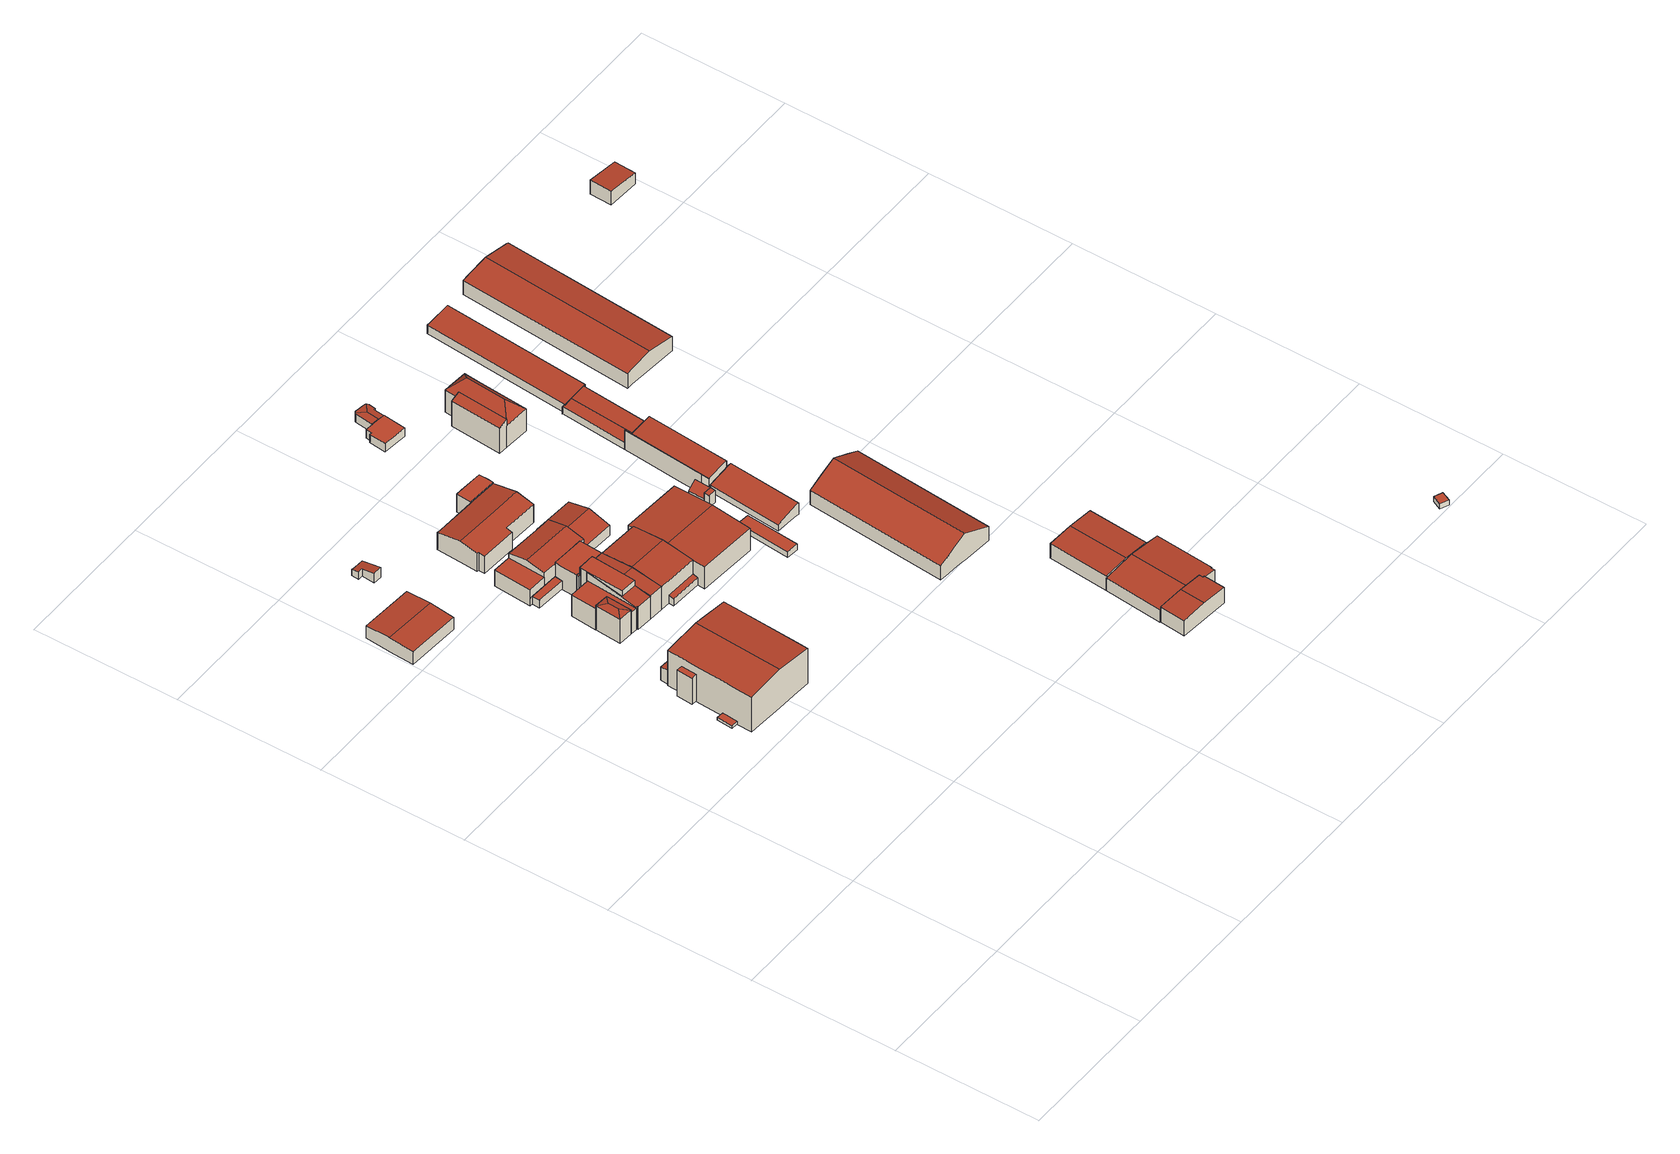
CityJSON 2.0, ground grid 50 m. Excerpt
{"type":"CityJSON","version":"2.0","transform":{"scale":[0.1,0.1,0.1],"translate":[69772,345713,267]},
"CityObjects":{
"building1":{"type":"Building","attributes":{"LoD1 Hoehe":0.995,"Traufenhoehe":0.995,"Firsthoehe":0.995,"Dachflaeche":13.5,"Grundflaeche":13.5,"Grundhoehe":267.5,"usage":"autoGebMod"},"geometry":[{"type":"MultiSurface","lod":"3","boundaries":[[[0,1,2,3]],[[4,5,3,2]],[[5,6,0,3]],[[6,7,1,0]],[[7,4,2,1]],[[7,6,5,4]]],"semantics":{"surfaces":[{"type":"RoofSurface","Flaeche":13.5,"Neigung":0},{"type":"WallSurface"},{"type":"GroundSurface"}],"values":[0,1,1,1,1,2]}}]},
"building2":{"type":"Building","attributes":{"LoD1 Hoehe":5.09,"Traufenhoehe":4.75,"Firsthoehe":5.44,"Dachflaeche":316.87,"Grundflaeche":315.85,"Grundhoehe":267.81,"usage":"autoGebMod"},"geometry":[{"type":"MultiSurface","lod":"3","boundaries":[[[8,9,10,11,12]],[[13,10,9,14]],[[15,16,17,18,14,9,8,12]],[[18,19,13,14]],[[19,20,21,11,10,13]],[[21,15,12,11]],[[15,21,20,19,18,17,16]]],"semantics":{"surfaces":[{"type":"RoofSurface","Flaeche":158.57,"Neigung":4.6,"Ausrichtung":3.9},{"type":"RoofSurface","Flaeche":158.3,"Neigung":4.59,"Ausrichtung":-176.09},{"type":"WallSurface"},{"type":"GroundSurface"}],"values":[0,1,2,2,2,2,3]}}]},
"building3":{"type":"Building","attributes":{"LoD1 Hoehe":10.41,"Traufenhoehe":10.41,"Firsthoehe":10.41,"Dachflaeche":10.72,"Grundflaeche":10.72,"Grundhoehe":267.49,"usage":"autoGebMod"},"geometry":[{"type":"MultiSurface","lod":"3","boundaries":[[[22,23,24,25]],[[26,27,25,24]],[[27,28,22,25]],[[28,29,23,22]],[[29,26,24,23]],[[29,28,27,26]]],"semantics":{"surfaces":[{"type":"RoofSurface","Flaeche":10.72,"Neigung":0},{"type":"WallSurface"},{"type":"GroundSurface"}],"values":[0,1,1,1,1,2]}}]},
"building4":{"type":"Building","attributes":{"LoD1 Hoehe":14.47,"Traufenhoehe":13.78,"Firsthoehe":15.15,"Dachflaeche":789.61,"Grundflaeche":785.15,"Grundhoehe":267.26,"usage":"autoGebMod"},"geometry":[{"type":"MultiSurface","lod":"3","boundaries":[[[30,31,32,33,34,35,36,37,38,39]],[[40,33,32,41,42,43,44,45]],[[46,47,48,49,50,42,41,32,31,30]],[[50,51,52,53,45,44,43,42]],[[53,54,55,56,34,33,40,45]],[[56,57,35,34]],[[57,58,59,60,61,46,30,39,38,37,36,35]],[[54,53,52,51,50,49,48,47,46,61,60,59,58,57,56,55]]],"semantics":{"surfaces":[{"type":"RoofSurface","Flaeche":394.39,"Neigung":6.09,"Ausrichtung":-86.42},{"type":"RoofSurface","Flaeche":395.22,"Neigung":6.09,"Ausrichtung":93.57},{"type":"WallSurface"},{"type":"GroundSurface"}],"values":[0,1,2,2,2,2,2,3]}}]},
"building5":{"type":"Building","attributes":{"LoD1 Hoehe":5.3,"Traufenhoehe":5.18,"Firsthoehe":5.42,"Dachflaeche":40.6,"Grundflaeche":40.43,"Grundhoehe":267.58,"usage":"autoGebMod"},"geometry":[{"type":"MultiSurface","lod":"3","boundaries":[[[62,63,64,65]],[[66,67,65,64]],[[67,68,62,65]],[[68,69,63,62]],[[69,66,64,63]],[[69,68,67,66]]],"semantics":{"surfaces":[{"type":"RoofSurface","Flaeche":40.6,"Neigung":5.2,"Ausrichtung":3.77},{"type":"WallSurface"},{"type":"GroundSurface"}],"values":[0,1,1,1,1,2]}}]},
"building6":{"type":"Building","attributes":{"LoD1 Hoehe":3.17,"Traufenhoehe":2.44,"Firsthoehe":3.89,"Dachflaeche":24.63,"Grundflaeche":24.11,"Grundhoehe":267.69,"usage":"autoGebMod"},"geometry":[{"type":"MultiSurface","lod":"3","boundaries":[[[70,71,72,73,74,75,76,77]],[[78,79,70,77]],[[79,80,81,72,71,70]],[[81,82,73,72]],[[82,83,74,73]],[[83,84,75,74]],[[75,84,85,78,77,76]],[[80,79,78,85,84,83,82,81]]],"semantics":{"surfaces":[{"type":"RoofSurface","Flaeche":24.63,"Neigung":11.87,"Ausrichtung":3.19},{"type":"WallSurface"},{"type":"GroundSurface"}],"values":[0,1,1,1,1,1,1,2]}}]},
"building7":{"type":"Building","attributes":{"LoD1 Hoehe":9.84,"Traufenhoehe":9.49,"Firsthoehe":10.18,"Dachflaeche":44.6,"Grundflaeche":42.98,"Grundhoehe":267.83,"usage":"autoGebMod"},"geometry":[{"type":"MultiSurface","lod":"3","boundaries":[[[86,87,88]],[[86,89,90,87]],[[91,89,86,88,92]],[[90,89,91]],[[90,91,93]],[[94,95,91,92]],[[95,96,93,91]],[[96,97,98,87,90,93]],[[87,98,99,94,92,88]],[[94,99,98,97,96,95]]],"semantics":{"surfaces":[{"type":"RoofSurface","Flaeche":6.15,"Neigung":15.5,"Ausrichtung":-176.56},{"type":"RoofSurface","Flaeche":16.15,"Neigung":15.5,"Ausrichtung":-86.15},{"type":"RoofSurface","Flaeche":16.17,"Neigung":15.39,"Ausrichtung":94.28},{"type":"RoofSurface","Flaeche":6.06,"Neigung":15.5,"Ausrichtung":3.43},{"type":"RoofSurface","Flaeche":0.0673,"Neigung":14.5,"Ausrichtung":3.41},{"type":"WallSurface"},{"type":"GroundSurface"}],"values":[0,1,2,3,4,5,5,5,5,6]}}]},
"building8":{"type":"Building","attributes":{"LoD1 Hoehe":8.37,"Traufenhoehe":8.37,"Firsthoehe":8.37,"Dachflaeche":86.77,"Grundflaeche":86.77,"Grundhoehe":267.84,"usage":"autoGebMod"},"geometry":[{"type":"MultiSurface","lod":"3","boundaries":[[[100,101,102,103,104,105,106,107]],[[108,109,110,102,101,100]],[[110,111,103,102]],[[111,96,104,103]],[[96,95,105,104]],[[95,112,94,107,106,105]],[[94,108,100,107]],[[108,94,112,95,96,111,110,109]]],"semantics":{"surfaces":[{"type":"RoofSurface","Flaeche":86.77,"Neigung":0},{"type":"WallSurface"},{"type":"GroundSurface"}],"values":[0,1,1,1,1,1,1,2]}}]},
"building9":{"type":"Building","attributes":{"LoD1 Hoehe":3.02,"Traufenhoehe":3.02,"Firsthoehe":3.02,"Dachflaeche":27.1,"Grundflaeche":27.1,"Grundhoehe":268.03,"usage":"autoGebMod"},"geometry":[{"type":"MultiSurface","lod":"3","boundaries":[[[113,114,115,116,117,118,119,120]],[[121,122,113,120]],[[122,123,124,115,114,113]],[[124,125,116,115]],[[125,126,117,116]],[[126,127,128,121,120,119,118,117]],[[122,121,128,127,126,125,124,123]]],"semantics":{"surfaces":[{"type":"RoofSurface","Flaeche":27.1,"Neigung":0},{"type":"WallSurface"},{"type":"GroundSurface"}],"values":[0,1,1,1,1,1,2]}}]},
"building10":{"type":"Building","attributes":{"LoD1 Hoehe":6.45,"Traufenhoehe":6.45,"Firsthoehe":6.45,"Dachflaeche":82.73,"Grundflaeche":82.73,"Grundhoehe":267.98,"usage":"autoGebMod"},"geometry":[{"type":"MultiSurface","lod":"3","boundaries":[[[129,130,131,132]],[[133,121,132,131]],[[121,127,129,132]],[[127,134,130,129]],[[134,133,131,130]],[[134,127,121,133]]],"semantics":{"surfaces":[{"type":"RoofSurface","Flaeche":82.73,"Neigung":0},{"type":"WallSurface"},{"type":"GroundSurface"}],"values":[0,1,1,1,1,2]}}]},
"building11":{"type":"Building","attributes":{"LoD1 Hoehe":11.48,"Traufenhoehe":11.48,"Firsthoehe":11.48,"Dachflaeche":89.03,"Grundflaeche":89.03,"Grundhoehe":267.92,"usage":"autoGebMod"},"geometry":[{"type":"MultiSurface","lod":"3","boundaries":[[[135,136,137,138,139,140]],[[141,142,138,137]],[[142,143,144,140,139,138]],[[144,145,135,140]],[[145,146,136,135]],[[146,141,137,136]],[[142,141,146,145,144,143]]],"semantics":{"surfaces":[{"type":"RoofSurface","Flaeche":89.03,"Neigung":0},{"type":"WallSurface"},{"type":"GroundSurface"}],"values":[0,1,1,1,1,1,2]}}]},
"building12":{"type":"Building","attributes":{"LoD1 Hoehe":8.96,"Traufenhoehe":8.26,"Firsthoehe":9.66,"Dachflaeche":236.48,"Grundflaeche":231.08,"Grundhoehe":267.87,"usage":"autoGebMod"},"geometry":[{"type":"MultiSurface","lod":"3","boundaries":[[[147,148,149,150,151]],[[152,148,147,153,154,155,156]],[[157,158,159,160,156,155,154,153]],[[160,161,162,163,149,148,152,156]],[[163,164,150,149]],[[164,165,151,150]],[[151,165,166,157,153,147]],[[158,157,166,165,164,163,162,161,160,159]]],"semantics":{"surfaces":[{"type":"RoofSurface","Flaeche":118.09,"Neigung":12.26,"Ausrichtung":3.64},{"type":"RoofSurface","Flaeche":118.39,"Neigung":12.29,"Ausrichtung":-176.31},{"type":"WallSurface"},{"type":"GroundSurface"}],"values":[0,1,2,2,2,2,2,3]}}]},
"building13":{"type":"Building","attributes":{"LoD1 Hoehe":9.48,"Traufenhoehe":8.93,"Firsthoehe":10.03,"Dachflaeche":309.25,"Grundflaeche":307.72,"Grundhoehe":267.84,"usage":"autoGebMod"},"children":["building13-1","building13-2","building13-3","building13-4"],"geometry":[{"type":"MultiSurface","lod":"3","boundaries":[[[167,168,169,170,171]],[[172,173,167,171,174]],[[175,176,177,170,169,168]],[[177,178,179,174,171,170]],[[179,180,172,174]],[[180,181,173,172]],[[173,181,182,175,168,167]],[[177,176,175,182,181,180,179,178]]],"semantics":{"surfaces":[{"type":"RoofSurface","Flaeche":154.39,"Neigung":5.7,"Ausrichtung":-176.39},{"type":"RoofSurface","Flaeche":154.86,"Neigung":5.7,"Ausrichtung":4.18},{"type":"WallSurface"},{"type":"GroundSurface"}],"values":[0,1,2,2,2,2,2,3]}}]},
"building13-1":{"type":"BuildingPart","attributes":{"LoD1 Hoehe":9.45,"Traufenhoehe":8.92,"Firsthoehe":9.98,"Dachflaeche":111,"Grundflaeche":110.49,"Grundhoehe":267.84},"parents":["building13"],"geometry":[{"type":"MultiSurface","lod":"3","boundaries":[[[183,184,185,186,187,188,173]],[[189,190,168,188,187,191,192]],[[193,175,168,190]],[[175,182,181,173,188,168]],[[181,194,183,173]],[[194,195,184,183]],[[195,196,185,184]],[[196,197,186,185]],[[197,198,199,191,187,186]],[[199,200,192,191]],[[200,201,193,190,189,192]],[[175,193,201,200,199,198,197,196,195,194,181,182]]],"semantics":{"surfaces":[{"type":"RoofSurface","Flaeche":55.83,"Neigung":5.47,"Ausrichtung":3.23},{"type":"RoofSurface","Flaeche":55.17,"Neigung":5.47,"Ausrichtung":-176.16},{"type":"WallSurface"},{"type":"GroundSurface"}],"values":[0,1,2,2,2,2,2,2,2,2,2,3]}}]},
"building13-2":{"type":"BuildingPart","attributes":{"LoD1 Hoehe":8.84,"Traufenhoehe":8.84,"Firsthoehe":8.84,"Dachflaeche":90.63,"Grundflaeche":90.63,"Grundhoehe":267.84},"parents":["building13"],"geometry":[{"type":"MultiSurface","lod":"3","boundaries":[[[202,203,204,205,206,207,208,209]],[[210,196,195,205,204,203]],[[195,211,212,207,206,205]],[[212,213,214,209,208,207]],[[209,214,215,210,203,202]],[[210,215,214,213,212,211,195,196]]],"semantics":{"surfaces":[{"type":"RoofSurface","Flaeche":90.63,"Neigung":0},{"type":"WallSurface"},{"type":"GroundSurface"}],"values":[0,1,1,1,1,2]}}]},
"building13-3":{"type":"BuildingPart","attributes":{"LoD1 Hoehe":10.14,"Traufenhoehe":8.81,"Firsthoehe":11.47,"Dachflaeche":40.06,"Grundflaeche":39.66,"Grundhoehe":267.84},"parents":["building13"],"geometry":[{"type":"MultiSurface","lod":"3","boundaries":[[[216,217,218,219,220,221,222,189,223,224,225]],[[108,226,220,219]],[[226,227,221,220]],[[227,193,222,221]],[[193,201,200,223,189,222]],[[200,228,224,223]],[[228,229,225,224]],[[229,230,216,225]],[[230,110,231,108,219,218,217,216]],[[200,201,193,227,226,108,231,110,230,229,228]]],"semantics":{"surfaces":[{"type":"RoofSurface","Flaeche":40.06,"Neigung":8.13,"Ausrichtung":-176.69},{"type":"WallSurface"},{"type":"GroundSurface"}],"values":[0,1,1,1,1,1,1,1,1,2]}}]},
"building13-4":{"type":"BuildingPart","attributes":{"LoD1 Hoehe":8.79,"Traufenhoehe":8.79,"Firsthoehe":8.79,"Dachflaeche":3.69,"Grundflaeche":3.69,"Grundhoehe":267.84},"parents":["building13"],"geometry":[{"type":"MultiSurface","lod":"3","boundaries":[[[232,233,234,235,236,237]],[[238,239,235,234]],[[239,197,236,235]],[[197,196,237,236]],[[196,210,232,237]],[[210,240,233,232]],[[240,238,234,233]],[[238,240,210,196,197,239]]],"semantics":{"surfaces":[{"type":"RoofSurface","Flaeche":3.69,"Neigung":0},{"type":"WallSurface"},{"type":"GroundSurface"}],"values":[0,1,1,1,1,1,1,2]}}]},
"building14":{"type":"Building","attributes":{"LoD1 Hoehe":3.06,"Traufenhoehe":2.82,"Firsthoehe":3.29,"Dachflaeche":20.65,"Grundflaeche":20.04,"Grundhoehe":267.96,"usage":"autoGebMod"},"geometry":[{"type":"MultiSurface","lod":"3","boundaries":[[[241,242,243,244]],[[245,246,244,243]],[[246,247,241,244]],[[247,248,242,241]],[[248,245,243,242]],[[248,247,246,245]]],"semantics":{"surfaces":[{"type":"RoofSurface","Flaeche":20.65,"Neigung":13.95,"Ausrichtung":-176.16},{"type":"WallSurface"},{"type":"GroundSurface"}],"values":[0,1,1,1,1,2]}}]},
"building15":{"type":"Building","attributes":{"LoD1 Hoehe":7.49,"Traufenhoehe":6.58,"Firsthoehe":8.39,"Dachflaeche":413.27,"Grundflaeche":404.19,"Grundhoehe":267.74,"usage":"autoGebMod"},"children":["building15-1"],"geometry":[{"type":"MultiSurface","lod":"3","boundaries":[[[249,250,251,252,253,254,255,256,257]],[[258,259,260,254,253,252,261,262,263,264]],[[260,265,266,267,255,254]],[[267,268,256,255]],[[268,269,257,256]],[[269,270,271,272,251,250,249,257]],[[272,273,274,261,252,251]],[[274,275,262,261]],[[275,276,263,262]],[[276,277,264,263]],[[277,278,258,264]],[[278,279,265,260,259,258]],[[270,269,268,267,266,265,279,278,277,276,275,274,273,272,271]]],"semantics":{"surfaces":[{"type":"RoofSurface","Flaeche":221.6,"Neigung":12.39,"Ausrichtung":3.1},{"type":"RoofSurface","Flaeche":191.67,"Neigung":12.03,"Ausrichtung":-176.89},{"type":"WallSurface"},{"type":"GroundSurface"}],"values":[0,1,2,2,2,2,2,2,2,2,2,2,3]}}]},
"building15-1":{"type":"BuildingPart","attributes":{"LoD1 Hoehe":7.04,"Traufenhoehe":7.04,"Firsthoehe":7.04,"Dachflaeche":51.88,"Grundflaeche":51.88,"Grundhoehe":267.74},"parents":["building15"],"geometry":[{"type":"MultiSurface","lod":"3","boundaries":[[[280,281,282,283,284,285]],[[268,267,281,280]],[[267,286,282,281]],[[286,287,283,282]],[[287,288,289,285,284,283]],[[289,268,280,285]],[[289,288,287,286,267,268]]],"semantics":{"surfaces":[{"type":"RoofSurface","Flaeche":51.88,"Neigung":0},{"type":"WallSurface"},{"type":"GroundSurface"}],"values":[0,1,1,1,1,1,2]}}]},
"building16":{"type":"Building","attributes":{"LoD1 Hoehe":4.93,"Traufenhoehe":3.9,"Firsthoehe":5.95,"Dachflaeche":206.02,"Grundflaeche":198.93,"Grundhoehe":267.79,"usage":"autoGebMod"},"geometry":[{"type":"MultiSurface","lod":"3","boundaries":[[[290,291,292,293]],[[294,295,296,297,292,291]],[[298,299,297,296]],[[299,300,301,293,292,297]],[[301,302,290,293]],[[302,303,304,294,291,290]],[[304,305,295,294]],[[305,298,296,295]],[[298,305,304,303,302,301,300,299]]],"semantics":{"surfaces":[{"type":"RoofSurface","Flaeche":100.31,"Neigung":15.08,"Ausrichtung":-176.15},{"type":"RoofSurface","Flaeche":105.71,"Neigung":15.08,"Ausrichtung":3.85},{"type":"WallSurface"},{"type":"GroundSurface"}],"values":[0,1,2,2,2,2,2,2,3]}}]},
"building17":{"type":"Building","attributes":{"LoD1 Hoehe":8.99,"Traufenhoehe":8.55,"Firsthoehe":9.44,"Dachflaeche":568.27,"Grundflaeche":567.09,"Grundhoehe":267.95,"usage":"autoGebMod"},"geometry":[{"type":"MultiSurface","lod":"3","boundaries":[[[306,307,308,309,310,311]],[[312,313,306,311,170,314]],[[315,316,313,312]],[[316,317,318,307,306,313]],[[318,319,308,307]],[[319,320,309,308]],[[320,321,310,309]],[[321,322,323,324,315,312,314,170,311,310]],[[316,315,324,323,322,321,320,319,318,317]]],"semantics":{"surfaces":[{"type":"RoofSurface","Flaeche":284.12,"Neigung":3.69,"Ausrichtung":3.85},{"type":"RoofSurface","Flaeche":284.15,"Neigung":3.67,"Ausrichtung":-176.19},{"type":"WallSurface"},{"type":"GroundSurface"}],"values":[0,1,2,2,2,2,2,2,3]}}]},
"building18":{"type":"Building","attributes":{"LoD1 Hoehe":2.19,"Traufenhoehe":2.19,"Firsthoehe":2.19,"Dachflaeche":75.34,"Grundflaeche":75.34,"Grundhoehe":267.95,"usage":"autoGebMod"},"geometry":[{"type":"MultiSurface","lod":"3","boundaries":[[[325,326,327,328]],[[329,330,328,327]],[[330,331,325,328]],[[331,332,326,325]],[[332,329,327,326]],[[332,331,330,329]]],"semantics":{"surfaces":[{"type":"RoofSurface","Flaeche":75.34,"Neigung":0},{"type":"WallSurface"},{"type":"GroundSurface"}],"values":[0,1,1,1,1,2]}}]},
"building19":{"type":"Building","attributes":{"LoD1 Hoehe":3.3,"Traufenhoehe":3.3,"Firsthoehe":3.3,"Dachflaeche":65.28,"Grundflaeche":65.28,"Grundhoehe":267.6,"usage":"autoGebMod"},"children":["building19-1"],"geometry":[{"type":"MultiSurface","lod":"3","boundaries":[[[333,334,335,336,337,338,339,340,341,342,343,344,345]],[[337,336,346,347,348,349,350,340,339,338]],[[350,351,341,340]],[[351,352,353,343,342,341]],[[353,354,344,343]],[[354,355,345,344]],[[355,356,333,345]],[[356,357,358,335,334,333]],[[358,346,336,335]],[[353,352,351,350,349,348,347,346,358,357,356,355,354]]],"semantics":{"surfaces":[{"type":"RoofSurface","Flaeche":65.28,"Neigung":0},{"type":"WallSurface"},{"type":"GroundSurface"}],"values":[0,1,1,1,1,1,1,1,1,2]}}]},
"building19-1":{"type":"BuildingPart","attributes":{"LoD1 Hoehe":3.23,"Traufenhoehe":3.06,"Firsthoehe":3.4,"Dachflaeche":37.27,"Grundflaeche":37.01,"Grundhoehe":267.6},"parents":["building19"],"geometry":[{"type":"MultiSurface","lod":"3","boundaries":[[[359,360,361,362,363,364,365,366,367,368,369,337]],[[368,370,371,372,373,374,375,339,369]],[[376,377,378,379,380,381,382,383,370,368,367,384]],[[350,349,348,347,346,359,337,369,339,375]],[[346,385,360,359]],[[385,386,361,360]],[[386,387,362,361]],[[387,388,363,362]],[[388,389,364,363]],[[389,390,365,364]],[[390,391,366,365]],[[391,392,367,366]],[[392,393,384,367]],[[393,394,376,384]],[[394,395,377,376]],[[395,396,378,377]],[[396,397,379,378]],[[397,398,380,379]],[[398,399,381,380]],[[399,400,382,381]],[[400,401,383,382]],[[401,402,403,371,370,383]],[[404,350,375,374]],[[403,405,372,371]],[[405,406,373,372]],[[406,404,374,373]],[[401,400,399,398,397,396,395,394,393,392,391,390,389,388,387,386,385,346,347,348,349,350,404,406,405,403,402]]],"semantics":{"surfaces":[{"type":"RoofSurface","Flaeche":13.78,"Neigung":6.82,"Ausrichtung":96.59},{"type":"RoofSurface","Flaeche":16.08,"Neigung":6.83,"Ausrichtung":-83.41},{"type":"RoofSurface","Flaeche":7.41,"Neigung":6.91,"Ausrichtung":6.92},{"type":"WallSurface"},{"type":"GroundSurface"}],"values":[0,1,2,3,3,3,3,3,3,3,3,3,3,3,3,3,3,3,3,3,3,3,3,3,3,3,4]}}]},
"building20":{"type":"Building","attributes":{"LoD1 Hoehe":4.59,"Traufenhoehe":4.59,"Firsthoehe":4.59,"Dachflaeche":5.2,"Grundflaeche":5.2,"Grundhoehe":267.92,"usage":"autoGebMod"},"geometry":[{"type":"MultiSurface","lod":"3","boundaries":[[[407,408,409,410]],[[411,412,410,409]],[[412,413,407,410]],[[413,414,408,407]],[[414,411,409,408]],[[414,413,412,411]]],"semantics":{"surfaces":[{"type":"RoofSurface","Flaeche":5.2,"Neigung":0},{"type":"WallSurface"},{"type":"GroundSurface"}],"values":[0,1,1,1,1,2]}}]},
"building21":{"type":"Building","attributes":{"LoD1 Hoehe":6.17,"Traufenhoehe":5.97,"Firsthoehe":6.37,"Dachflaeche":154.57,"Grundflaeche":154.42,"Grundhoehe":267.71,"usage":"autoGebMod"},"geometry":[{"type":"MultiSurface","lod":"3","boundaries":[[[415,416,417,418]],[[419,420,421,416,415,422]],[[423,424,425,417,416,421]],[[425,426,418,417]],[[426,427,428,422,415,418]],[[428,429,419,422]],[[429,430,420,419]],[[430,423,421,420]],[[423,430,429,428,427,426,425,424]]],"semantics":{"surfaces":[{"type":"RoofSurface","Flaeche":77.89,"Neigung":2.56,"Ausrichtung":-85.21},{"type":"RoofSurface","Flaeche":76.68,"Neigung":2.56,"Ausrichtung":94.76},{"type":"WallSurface"},{"type":"GroundSurface"}],"values":[0,1,2,2,2,2,2,2,3]}}]},
"building22":{"type":"Building","attributes":{"LoD1 Hoehe":3.31,"Traufenhoehe":2.14,"Firsthoehe":4.49,"Dachflaeche":20.89,"Grundflaeche":16.16,"Grundhoehe":267.92,"usage":"autoGebMod"},"geometry":[{"type":"MultiSurface","lod":"3","boundaries":[[[431,432,433,434]],[[435,436,434,433]],[[436,413,431,434]],[[413,412,432,431]],[[412,435,433,432]],[[412,413,436,435]]],"semantics":{"surfaces":[{"type":"RoofSurface","Flaeche":20.89,"Neigung":39.32,"Ausrichtung":-86.43},{"type":"WallSurface"},{"type":"GroundSurface"}],"values":[0,1,1,1,1,2]}}]},
"building23":{"type":"Building","attributes":{"LoD1 Hoehe":3.43,"Traufenhoehe":2.46,"Firsthoehe":4.39,"Dachflaeche":233.2,"Grundflaeche":228.04,"Grundhoehe":267.85,"usage":"autoGebMod"},"geometry":[{"type":"MultiSurface","lod":"3","boundaries":[[[437,438,439,440,441,442]],[[443,444,440,439]],[[444,445,446,442,441,440]],[[446,447,437,442]],[[437,447,448,443,439,438]],[[444,443,448,447,446,445]]],"semantics":{"surfaces":[{"type":"RoofSurface","Flaeche":233.2,"Neigung":12.08,"Ausrichtung":-85.14},{"type":"WallSurface"},{"type":"GroundSurface"}],"values":[0,1,1,1,1,2]}}]},
"building24":{"type":"Building","attributes":{"LoD1 Hoehe":5.64,"Traufenhoehe":5.03,"Firsthoehe":6.25,"Dachflaeche":467.83,"Grundflaeche":465.17,"Grundhoehe":267.67,"usage":"autoGebMod"},"geometry":[{"type":"MultiSurface","lod":"3","boundaries":[[[449,450,451,452,453,454,455,456,457,458]],[[459,460,461,452,451,462,463]],[[464,465,459,463]],[[465,466,460,459]],[[466,425,467,423,453,452,461,460]],[[423,430,454,453]],[[430,429,468,456,455,454]],[[468,469,457,456]],[[469,470,458,457]],[[470,471,449,458]],[[471,472,473,474,462,451,450,449]],[[474,464,463,462]],[[468,429,430,423,467,425,466,465,464,474,473,472,471,470,469]]],"semantics":{"surfaces":[{"type":"RoofSurface","Flaeche":238.04,"Neigung":6.03,"Ausrichtung":94.96},{"type":"RoofSurface","Flaeche":229.79,"Neigung":6.51,"Ausrichtung":-85.63},{"type":"WallSurface"},{"type":"GroundSurface"}],"values":[0,1,2,2,2,2,2,2,2,2,2,2,3]}}]},
"building25":{"type":"Building","attributes":{"LoD1 Hoehe":7.93,"Traufenhoehe":5.36,"Firsthoehe":10.51,"Dachflaeche":1140.3,"Grundflaeche":1024.74,"Grundhoehe":267.53,"usage":"autoGebMod"},"geometry":[{"type":"MultiSurface","lod":"3","boundaries":[[[475,476,477,478,479]],[[480,481,482,483,475,479,484,485,486]],[[487,488,489,490,491,492,476,475,483,482,481,480]],[[492,493,477,476]],[[493,494,495,496,497,498,486,485,484,479,478,477]],[[498,487,480,486]],[[490,489,488,487,498,497,496,495,494,493,492,491]]],"semantics":{"surfaces":[{"type":"RoofSurface","Flaeche":570.13,"Neigung":26.02,"Ausrichtung":94.64},{"type":"RoofSurface","Flaeche":570.17,"Neigung":26.02,"Ausrichtung":-85.36},{"type":"WallSurface"},{"type":"GroundSurface"}],"values":[0,1,2,2,2,2,3]}}]},
"building26":{"type":"Building","attributes":{"LoD1 Hoehe":10.64,"Traufenhoehe":8.49,"Firsthoehe":12.78,"Dachflaeche":278.87,"Grundflaeche":201.35,"Grundhoehe":267.78,"usage":"autoGebMod"},"children":["building26-1"],"geometry":[{"type":"MultiSurface","lod":"3","boundaries":[[[499,500,501,502,503,504]],[[502,505,503]],[[506,500,499,507]],[[508,505,502,501,500,506,509,510,511]],[[512,513,514,503,505,508]],[[514,515,516,499,504,503]],[[516,517,518,506,507,499]],[[518,519,520,510,509,506]],[[520,521,511,510]],[[521,512,508,511]],[[514,513,512,521,520,519,518,517,516,515]]],"semantics":{"surfaces":[{"type":"RoofSurface","Flaeche":111.73,"Neigung":43.78,"Ausrichtung":94.37},{"type":"RoofSurface","Flaeche":26.49,"Neigung":43.78,"Ausrichtung":-175.63},{"type":"RoofSurface","Flaeche":26.49,"Neigung":43.78,"Ausrichtung":4.36},{"type":"RoofSurface","Flaeche":114.17,"Neigung":43.74,"Ausrichtung":-85.63},{"type":"WallSurface"},{"type":"GroundSurface"}],"values":[0,1,2,3,4,4,4,4,4,4,5]}}]},
"building26-1":{"type":"BuildingPart","attributes":{"LoD1 Hoehe":10.47,"Traufenhoehe":9.82,"Firsthoehe":11.12,"Dachflaeche":59.92,"Grundflaeche":55.34,"Grundhoehe":267.78},"parents":["building26"],"geometry":[{"type":"MultiSurface","lod":"3","boundaries":[[[522,523,524,525]],[[526,512,523,522]],[[512,521,524,523]],[[521,527,525,524]],[[527,526,522,525]],[[527,521,512,526]]],"semantics":{"surfaces":[{"type":"RoofSurface","Flaeche":59.92,"Neigung":22.55,"Ausrichtung":-85.63},{"type":"WallSurface"},{"type":"GroundSurface"}],"values":[0,1,1,1,1,2]}}]},
"building27":{"type":"Building","attributes":{"LoD1 Hoehe":5.95,"Traufenhoehe":5.71,"Firsthoehe":6.2,"Dachflaeche":369.22,"Grundflaeche":368.64,"Grundhoehe":267.77,"usage":"autoGebMod"},"geometry":[{"type":"MultiSurface","lod":"3","boundaries":[[[528,529,530,531,532]],[[533,534,531,530]],[[534,535,536,537,532,531]],[[537,538,539,529,528,532]],[[539,540,541,533,530,529]],[[541,535,534,533]],[[535,541,540,539,538,537,536]]],"semantics":{"surfaces":[{"type":"RoofSurface","Flaeche":184.61,"Neigung":3.19,"Ausrichtung":-85.72},{"type":"RoofSurface","Flaeche":184.6,"Neigung":3.19,"Ausrichtung":94.28},{"type":"WallSurface"},{"type":"GroundSurface"}],"values":[0,1,2,2,2,2,3]}}]},
"building28":{"type":"Building","attributes":{"LoD1 Hoehe":4.03,"Traufenhoehe":3.45,"Firsthoehe":4.61,"Dachflaeche":221.14,"Grundflaeche":218.61,"Grundhoehe":267.86,"usage":"autoGebMod"},"geometry":[{"type":"MultiSurface","lod":"3","boundaries":[[[542,543,544,545,546,547]],[[548,549,545,544]],[[549,550,551,547,546,545]],[[551,552,542,547]],[[542,552,553,548,544,543]],[[549,548,553,552,551,550]]],"semantics":{"surfaces":[{"type":"RoofSurface","Flaeche":221.14,"Neigung":8.68,"Ausrichtung":-85.39},{"type":"WallSurface"},{"type":"GroundSurface"}],"values":[0,1,1,1,1,2]}}]},
"building29":{"type":"Building","attributes":{"LoD1 Hoehe":4.07,"Traufenhoehe":3.58,"Firsthoehe":4.56,"Dachflaeche":123.59,"Grundflaeche":121.66,"Grundhoehe":267.68,"usage":"autoGebMod"},"children":["building29-1","building29-2"],"geometry":[{"type":"MultiSurface","lod":"3","boundaries":[[[554,555,556,557,558,559]],[[554,560,561,562,556,555]],[[562,563,557,556]],[[563,564,558,557]],[[564,565,559,558]],[[565,560,554,559]],[[560,565,564,563,562,561]]],"semantics":{"surfaces":[{"type":"RoofSurface","Flaeche":123.59,"Neigung":10.13,"Ausrichtung":-85.33},{"type":"WallSurface"},{"type":"GroundSurface"}],"values":[0,1,1,1,1,1,2]}}]},
"building29-1":{"type":"BuildingPart","attributes":{"LoD1 Hoehe":5.46,"Traufenhoehe":3.26,"Firsthoehe":7.67,"Dachflaeche":158.45,"Grundflaeche":97.46,"Grundhoehe":267.68},"parents":["building29"],"geometry":[{"type":"MultiSurface","lod":"3","boundaries":[[[566,567,568,569,570,571,572,573]],[[574,575,576,570,569,568]],[[576,577,578,579,580,566,573,572,571,570]],[[580,581,567,566]],[[581,574,568,567]],[[581,580,579,578,577,576,575,574]]],"semantics":{"surfaces":[{"type":"RoofSurface","Flaeche":158.45,"Neigung":52.04,"Ausrichtung":94.54},{"type":"WallSurface"},{"type":"GroundSurface"}],"values":[0,1,1,1,1,2]}}]},
"building29-2":{"type":"BuildingPart","attributes":{"LoD1 Hoehe":3.23,"Traufenhoehe":2.73,"Firsthoehe":3.72,"Dachflaeche":82.95,"Grundflaeche":79.93,"Grundhoehe":267.68},"parents":["building29"],"geometry":[{"type":"MultiSurface","lod":"3","boundaries":[[[582,583,584,585,586,587,588,569,589,590,591]],[[583,592,593,594,585,584]],[[594,595,586,585]],[[595,596,576,588,587,586]],[[576,575,574,589,569,588]],[[574,597,590,589]],[[597,565,591,590]],[[565,564,582,591]],[[564,592,583,582]],[[574,575,576,596,595,594,593,592,564,565,597]]],"semantics":{"surfaces":[{"type":"RoofSurface","Flaeche":82.95,"Neigung":15.09,"Ausrichtung":-85.47},{"type":"WallSurface"},{"type":"GroundSurface"}],"values":[0,1,1,1,1,1,1,1,1,2]}}]},
"building30":{"type":"Building","attributes":{"LoD1 Hoehe":3.95,"Traufenhoehe":3.36,"Firsthoehe":4.55,"Dachflaeche":458.06,"Grundflaeche":454.05,"Grundhoehe":267.67,"usage":"autoGebMod"},"geometry":[{"type":"MultiSurface","lod":"3","boundaries":[[[598,599,600,601,602,603,604]],[[605,606,602,601]],[[606,607,608,604,603,602]],[[608,594,598,604]],[[594,592,599,598]],[[599,592,563,605,601,600]],[[606,605,563,592,594,608,607]]],"semantics":{"surfaces":[{"type":"RoofSurface","Flaeche":458.06,"Neigung":7.61,"Ausrichtung":-85.47},{"type":"WallSurface"},{"type":"GroundSurface"}],"values":[0,1,1,1,1,1,2]}}]},
"building31":{"type":"Building","attributes":{"LoD1 Hoehe":6.45,"Traufenhoehe":5.59,"Firsthoehe":7.31,"Dachflaeche":1227.15,"Grundflaeche":1209.29,"Grundhoehe":267.67,"usage":"autoGebMod"},"geometry":[{"type":"MultiSurface","lod":"3","boundaries":[[[609,610,611,612,613,614]],[[615,616,612,611,617,618]],[[619,620,615,618]],[[620,621,622,623,624,614,613,612,616,615]],[[624,625,609,614]],[[625,626,627,628,619,618,617,611,610,609]],[[622,621,620,619,628,627,626,625,624,623]]],"semantics":{"surfaces":[{"type":"RoofSurface","Flaeche":613.56,"Neigung":9.73,"Ausrichtung":94.32},{"type":"RoofSurface","Flaeche":613.59,"Neigung":9.81,"Ausrichtung":-85.67},{"type":"WallSurface"},{"type":"GroundSurface"}],"values":[0,1,2,2,2,2,3]}}]},
"building32":{"type":"Building","attributes":{"LoD1 Hoehe":1.82,"Traufenhoehe":1.82,"Firsthoehe":1.82,"Dachflaeche":10.83,"Grundflaeche":10.83,"Grundhoehe":268.14,"usage":"autoGebMod"},"geometry":[{"type":"MultiSurface","lod":"3","boundaries":[[[629,630,631,632]],[[633,634,632,631]],[[634,635,629,632]],[[635,636,630,629]],[[636,633,631,630]],[[636,635,634,633]]],"semantics":{"surfaces":[{"type":"RoofSurface","Flaeche":10.83,"Neigung":0},{"type":"WallSurface"},{"type":"GroundSurface"}],"values":[0,1,1,1,1,2]}}]},
"building33":{"type":"Building","attributes":{"LoD1 Hoehe":4.79,"Traufenhoehe":4.25,"Firsthoehe":5.33,"Dachflaeche":84.31,"Grundflaeche":83.92,"Grundhoehe":267.73,"usage":"autoGebMod"},"geometry":[{"type":"MultiSurface","lod":"3","boundaries":[[[637,638,639,640]],[[641,642,639,638]],[[642,643,640,639]],[[643,644,637,640]],[[644,641,638,637]],[[644,643,642,641]]],"semantics":{"surfaces":[{"type":"RoofSurface","Flaeche":84.31,"Neigung":5.51,"Ausrichtung":92.84},{"type":"WallSurface"},{"type":"GroundSurface"}],"values":[0,1,1,1,1,2]}}]}
},
"vertices":[
[338,1140,15],[342,1194,15],[317,1196,15],[314,1141,15],[317,1196,5],[314,1141,5],[338,1140,5],[342,1194,5],
[9,2125,62],[8,2119,62],[191,2106,62],[197,2192,56],[14,2205,56],[186,2021,56],[3,2033,56],[14,2205,8],[9,2125,8],[8,2119,8],[3,2033,8],[186,2021,8],[191,2106,8],[197,2192,8],
[348,1290,109],[351,1344,109],[332,1346,109],[328,1291,109],[332,1346,5],[328,1291,5],[348,1290,5],[351,1344,5],
[335,1088,141],[372,1086,144],[463,1081,154],[482,1387,154],[356,1394,141],[355,1394,141],[351,1344,141],[348,1290,141],[342,1194,141],[338,1140,141],[512,1385,151],[545,1076,145],[590,1073,141],[593,1115,141],[606,1323,141],[610,1379,140],[335,1088,3],[372,1086,3],[463,1081,3],[545,1076,3],[590,1073,3],[593,1115,3],[606,1323,3],[610,1379,3],[512,1385,3],[482,1387,3],[356,1394,3],[355,1394,3],[351,1344,3],[348,1290,3],[342,1194,3],[338,1140,3],
[356,1394,60],[512,1385,60],[514,1410,58],[358,1421,58],[514,1410,6],[358,1421,6],[356,1394,6],[512,1385,6],
[200,2362,36],[215,2361,36],[216,2361,36],[213,2316,46],[243,2315,46],[247,2383,31],[216,2385,31],[201,2386,31],[201,2386,7],[200,2362,7],[215,2361,7],[216,2361,7],[213,2316,7],[243,2315,7],[247,2383,7],[216,2385,7],
[439,1624,110],[413,1601,103],[461,1598,103],[441,1663,110],[419,1689,103],[467,1686,104],[462,1598,103],[419,1690,103],[462,1598,8],[467,1686,8],[419,1690,8],[419,1689,8],[413,1601,8],[461,1598,8],
[485,1596,92],[492,1683,92],[498,1774,92],[425,1779,92],[419,1690,92],[467,1686,92],[467,1685,92],[462,1598,92],[485,1596,8],[492,1683,8],[498,1774,8],[425,1779,8],[467,1685,8],
[399,1897,41],[398,1872,41],[398,1871,41],[499,1864,41],[502,1891,41],[454,1894,41],[400,1897,41],[389,1897,41],[389,1897,10],[399,1897,10],[398,1872,10],[398,1871,10],[499,1864,10],[502,1891,10],[454,1894,10],[400,1897,10],
[454,1894,74],[461,2023,74],[398,2027,74],[389,1897,74],[398,2027,10],[461,2023,10],
[550,1647,124],[560,1803,124],[503,1805,124],[503,1803,124],[501,1777,124],[493,1651,124],[503,1805,9],[503,1803,9],[501,1777,9],[493,1651,9],[550,1647,9],[560,1803,9],
[457,1958,105],[636,1947,105],[640,2012,91],[624,2012,91],[461,2023,91],[633,1889,93],[454,1894,91],[502,1891,91],[615,1884,91],[632,1882,91],[454,1894,9],[502,1891,9],[615,1884,9],[632,1882,9],[633,1889,9],[636,1947,9],[640,2012,9],[624,2012,9],[461,2023,9],[457,1958,9],
[603,1694,109],[596,1585,98],[626,1583,98],[736,1577,98],[744,1685,109],[748,1794,98],[611,1803,98],[752,1793,98],[596,1585,8],[626,1583,8],[736,1577,8],[744,1685,8],[752,1793,8],[748,1794,8],[611,1803,8],[603,1694,8],
[610,1803,98],[610,1804,98],[560,1807,98],[560,1803,98],[554,1697,108],[603,1694,108],[547,1614,100],[545,1588,98],[550,1647,103],[549,1647,103],[545,1588,8],[610,1803,8],[610,1804,8],[560,1807,8],[560,1803,8],[554,1697,8],[550,1647,8],[549,1647,8],[547,1614,8],
[499,1864,97],[496,1812,97],[560,1807,97],[610,1804,97],[615,1878,97],[615,1884,97],[566,1887,97],[502,1891,97],[496,1812,8],[615,1878,8],[615,1884,8],[566,1887,8],[502,1891,8],[499,1864,8],
[498,1778,123],[498,1774,123],[489,1651,105],[485,1596,97],[489,1596,97],[489,1592,97],[545,1588,97],[549,1647,105],[493,1651,105],[501,1777,123],[489,1596,8],[489,1592,8],[493,1651,8],[501,1777,8],[498,1778,8],[489,1651,8],
[496,1812,96],[495,1804,96],[503,1803,96],[503,1805,96],[560,1803,96],[560,1807,96],[503,1803,8],[503,1805,8],[495,1804,8],
[625,1565,38],[735,1558,38],[736,1577,43],[626,1583,42],[736,1577,10],[626,1583,10],[625,1565,10],[735,1558,10],
[583,2241,74],[443,2248,74],[429,2249,74],[424,2166,91],[579,2157,91],[682,2152,91],[686,2236,73],[584,2242,73],[584,2241,74],[554,2097,78],[576,2096,78],[678,2090,78],[420,2104,78],[427,2104,78],[426,2082,74],[552,2075,74],[678,2090,7],[682,2152,7],[686,2236,7],[584,2242,7],[584,2241,7],[583,2241,7],[443,2248,7],[429,2249,7],[424,2166,7],[420,2104,7],[427,2104,7],[426,2082,7],[552,2075,7],[554,2097,7],[576,2096,7],
[584,2242,78],[686,2236,78],[687,2253,78],[688,2287,78],[607,2292,78],[587,2293,78],[687,2253,7],[688,2287,7],[607,2292,7],[587,2293,7],
[759,1881,47],[764,1957,67],[637,1965,67],[633,1889,47],[770,2033,47],[626,2042,47],[624,2012,55],[640,2012,55],[624,2012,8],[640,2012,8],[637,1965,8],[633,1889,8],[759,1881,8],[764,1957,8],[770,2033,8],[626,2042,8],
[947,1658,104],[956,1796,95],[749,1810,95],[748,1794,96],[752,1793,96],[743,1671,104],[734,1533,95],[938,1519,95],[735,1558,97],[734,1533,9],[938,1519,9],[947,1658,9],[956,1796,9],[749,1810,9],[748,1794,9],[752,1793,9],[743,1671,9],[736,1577,9],[735,1558,9],
[1017,1411,31],[1033,1594,31],[992,1598,31],[976,1415,31],[992,1598,9],[976,1415,9],[1017,1411,9],[1033,1594,9],
[672,2603,39],[706,2599,39],[756,2594,39],[765,2672,39],[751,2674,39],[743,2675,39],[735,2676,39],[716,2678,39],[716,2677,39],[715,2677,39],[688,2680,39],[685,2659,39],[678,2660,39],[765,2672,6],[751,2674,6],[743,2675,6],[735,2676,6],[716,2678,6],[716,2677,6],[715,2677,6],[688,2680,6],[685,2659,6],[678,2660,6],[672,2603,6],[706,2599,6],[756,2594,6],
[765,2672,37],[770,2711,37],[775,2710,37],[778,2733,37],[778,2735,37],[777,2737,37],[776,2738,37],[776,2740,37],[775,2740,37],[748,2719,40],[743,2675,40],[727,2746,37],[726,2745,37],[725,2744,37],[724,2742,37],[723,2740,37],[716,2678,37],[774,2742,37],[772,2743,37],[771,2744,37],[734,2749,37],[732,2749,37],[731,2748,37],[729,2747,37],[728,2747,37],[775,2741,37],[770,2711,6],[775,2710,6],[778,2733,6],[778,2735,6],[777,2737,6],[776,2738,6],[776,2740,6],[775,2740,6],[775,2741,6],[774,2742,6],[772,2743,6],[771,2744,6],[734,2749,6],[732,2749,6],[731,2748,6],[729,2747,6],[728,2747,6],[727,2746,6],[726,2745,6],[723,2740,6],[725,2744,6],[724,2742,6],
[1015,1734,55],[1014,1716,55],[1042,1714,55],[1044,1732,55],[1042,1714,9],[1044,1732,9],[1015,1734,9],[1014,1716,9],
[1453,301,71],[1460,388,71],[1372,396,67],[1364,308,67],[1547,367,67],[1541,367,67],[1542,381,67],[1541,294,67],[1542,381,7],[1460,388,7],[1372,396,7],[1364,308,7],[1453,301,7],[1541,294,7],[1547,367,7],[1541,367,7],
[1015,1734,31],[1044,1732,54],[1047,1788,54],[1018,1790,31],[1047,1788,9],[1018,1790,9],
[1049,1500,33],[1132,1493,51],[1139,1492,52],[1161,1744,52],[1153,1745,51],[1071,1752,33],[1139,1492,8],[1161,1744,8],[1153,1745,8],[1071,1752,8],[1049,1500,8],[1132,1493,8],
[1614,578,57],[1566,582,62],[1501,587,69],[1484,386,69],[1542,381,63],[1541,367,63],[1547,367,62],[1593,363,57],[1594,378,57],[1597,377,57],[1388,597,57],[1370,396,57],[1372,396,57],[1389,596,57],[1389,597,57],[1389,597,7],[1388,597,7],[1370,396,7],[1484,386,7],[1593,363,7],[1594,378,7],[1597,377,7],[1614,578,7],[1566,582,7],[1501,587,7],[1389,596,7],
[1260,999,110],[1366,991,59],[1405,1474,59],[1362,1478,80],[1300,1483,110],[1155,1008,59],[1186,1005,74],[1212,1003,87],[1250,1000,105],[1247,1487,85],[1231,1488,77],[1194,1491,59],[1155,1008,5],[1186,1005,5],[1212,1003,5],[1250,1000,5],[1260,999,5],[1366,991,5],[1405,1474,5],[1362,1478,5],[1300,1483,5],[1247,1487,5],[1231,1488,5],[1194,1491,5],
[990,2550,94],[943,2510,136],[943,2503,136],[933,2370,136],[973,2323,94],[986,2500,94],[886,2329,94],[903,2557,94],[924,2555,94],[885,2329,93],[899,2506,94],[899,2505,94],[898,2505,93],[885,2329,8],[886,2329,8],[973,2323,8],[986,2500,8],[990,2550,8],[924,2555,8],[903,2557,8],[899,2506,8],[899,2505,8],[898,2505,8],
[853,2332,106],[885,2329,119],[898,2505,119],[867,2508,106],[853,2332,8],[867,2508,8],
[1389,597,65],[1389,596,65],[1477,589,70],[1493,796,70],[1405,803,65],[1566,582,65],[1581,789,65],[1581,789,8],[1493,796,8],[1405,803,8],[1389,597,8],[1389,596,8],[1477,589,8],[1566,582,8],
[1084,1764,43],[1153,1759,54],[1160,1758,55],[1183,2043,55],[1161,2045,51],[1107,2050,43],[1160,1758,9],[1183,2043,9],[1161,2045,9],[1107,2050,9],[1084,1764,9],[1153,1759,9],
[1161,2045,52],[1178,2251,52],[1178,2254,52],[1180,2270,52],[1125,2274,43],[1108,2050,43],[1161,2045,7],[1178,2251,7],[1178,2254,7],[1180,2270,7],[1125,2274,7],[1108,2050,7],
[1050,1766,83],[1084,1764,40],[1107,2049,39],[1104,2049,43],[1073,2051,83],[1069,2000,83],[1055,1834,83],[1051,1788,83],[1107,2049,7],[1104,2049,7],[1073,2051,7],[1069,2000,7],[1055,1834,7],[1051,1788,7],[1050,1766,7],[1084,1764,7],
[1125,2274,44],[1098,2276,36],[1098,2277,36],[1098,2279,36],[1090,2280,34],[1090,2278,34],[1073,2051,34],[1107,2049,44],[1107,2050,44],[1108,2050,44],[1098,2276,7],[1098,2277,7],[1098,2279,7],[1090,2280,7],[1090,2278,7],[1107,2050,7],
[1098,2279,40],[1098,2276,40],[1180,2270,51],[1187,2270,52],[1227,2777,52],[1150,2783,42],[1138,2784,40],[1187,2270,7],[1227,2777,7],[1150,2783,7],[1138,2784,7],
[1527,2778,63],[1522,2779,63],[1428,2786,80],[1382,2182,80],[1475,2175,64],[1481,2174,63],[1282,2189,63],[1304,2188,66],[1349,2792,66],[1328,2793,63],[1328,2793,7],[1282,2189,7],[1304,2188,7],[1382,2182,7],[1475,2175,7],[1481,2174,7],[1527,2778,7],[1522,2779,7],[1428,2786,7],[1349,2792,7],
[2235,0,30],[2250,32,30],[2222,45,30],[2207,13,30],[2222,45,11],[2207,13,11],[2235,0,11],[2250,32,11],
[1981,2656,50],[1985,2730,50],[1874,2737,61],[1870,2661,61],[1985,2730,7],[1874,2737,7],[1870,2661,7],[1981,2656,7]
]}
